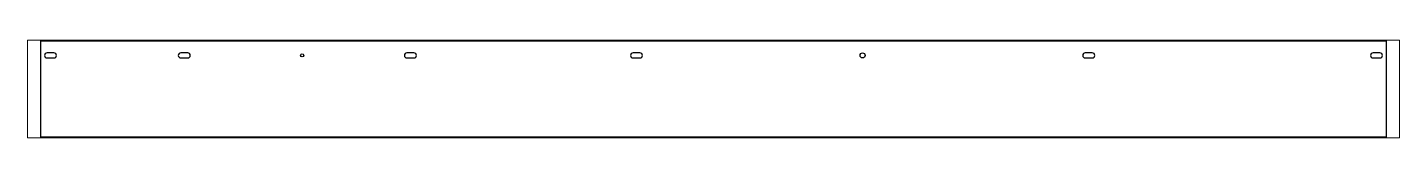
# Paper-space layout 'Layout1' of a CAD drawing. Header units: millimetres. Extents: x 0 to 257, y 88 to 107.
# The model-space entities are those that its viewports show. They can reach past a viewport. Long polylines and large blocks are cut down to what shows.
import ezdxf

# ---------------------------------------------------------------- set-up
doc = ezdxf.new("R2010")
doc.units = ezdxf.units.MM
doc.header["$LTSCALE"] = 25
doc.layers.add('3_Pezzi', color=7, linetype='Continuous')
doc.layers.add('5_Bulloni', color=7, linetype='Continuous')

# ---------------------------------------------------------------- blocks, each defined once
blk = doc.blocks.new('BL1553344781_00001')
at = {"layer": '5_Bulloni', "color": 4, "linetype": 'Continuous'}
for p, q in [((27.2, 75.2), (12.7, 75.2)), ((12.7, 64.7), (27.2, 64.7))]:
    blk.add_line(p, q, dxfattribs=at)
for centre, start, end in [((12.7, 70), 90, 270), ((27.2, 70), 270, 90)]:
    blk.add_arc(centre, 5.25, start, end, dxfattribs=at)
blk = doc.blocks.new('BL1553344781_00002')
at = {"layer": '5_Bulloni', "color": 4, "linetype": 'Continuous'}
for p, q in [((305.3, 75.3), (290.8, 75.3)), ((290.8, 64.8), (305.3, 64.8))]:
    blk.add_line(p, q, dxfattribs=at)
for centre, start, end in [((290.8, 70), 90, 270), ((305.3, 70), 270, 90)]:
    blk.add_arc(centre, 5.25, start, end, dxfattribs=at)
blk = doc.blocks.new('BL1553344781_00003')
at = {"layer": '5_Bulloni', "color": 4, "linetype": 'Continuous'}
for p, q in [((775.3, 75.3), (760.8, 75.3)), ((760.8, 64.8), (775.3, 64.8))]:
    blk.add_line(p, q, dxfattribs=at)
for centre, start, end in [((760.8, 70), 90, 270), ((775.3, 70), 270, 90)]:
    blk.add_arc(centre, 5.25, start, end, dxfattribs=at)
blk = doc.blocks.new('BL1553344781_00004')
at = {"layer": '5_Bulloni', "color": 2, "linetype": 'Continuous'}
blk.add_circle((543, 70), 3.25, dxfattribs=at)
blk = doc.blocks.new('BL1553344781_00005')
at = {"layer": '5_Bulloni', "color": 2, "linetype": 'Continuous'}
blk.add_circle((1708, 70), 5.25, dxfattribs=at)
blk = doc.blocks.new('BL1553344781_00006')
at = {"layer": '5_Bulloni', "color": 4, "linetype": 'Continuous'}
for p, q in [((1245.2, 75.3), (1230.7, 75.3)), ((1230.7, 64.8), (1245.2, 64.8))]:
    blk.add_line(p, q, dxfattribs=at)
for centre, start, end in [((1230.7, 70), 90, 270), ((1245.2, 70), 270, 90)]:
    blk.add_arc(centre, 5.25, start, end, dxfattribs=at)
blk = doc.blocks.new('BL1553344781_00007')
at = {"layer": '5_Bulloni', "color": 4, "linetype": 'Continuous'}
for p, q in [((2185.2, 75.3), (2170.8, 75.3)), ((2170.8, 64.8), (2185.2, 64.8))]:
    blk.add_line(p, q, dxfattribs=at)
for centre, start, end in [((2170.8, 70), 90, 270), ((2185.2, 70), 270, 90)]:
    blk.add_arc(centre, 5.25, start, end, dxfattribs=at)
blk = doc.blocks.new('BL1553344781_00008')
at = {"layer": '5_Bulloni', "color": 4, "linetype": 'Continuous'}
for p, q in [((2783.3, 75.3), (2768.8, 75.3)), ((2768.8, 64.8), (2783.3, 64.8))]:
    blk.add_line(p, q, dxfattribs=at)
for centre, start, end in [((2768.8, 70), 90, 270), ((2783.3, 70), 270, 90)]:
    blk.add_arc(centre, 5.25, start, end, dxfattribs=at)
blk = doc.blocks.new('BL1553344781_00009')
at = {"layer": '3_Pezzi', "color": 3, "linetype": 'Continuous'}
for p, q in [((0, -100), (0, 100)), ((0, 100), (2796, 100)), ((2796, 100), (2796, -100)), ((2796, -100), (0, -100))]:
    blk.add_line(p, q, dxfattribs=at)

msp = doc.modelspace()

# ---------------------------------------------------------------- block references
at = {"layer": '3_Pezzi'}
msp.add_blockref('BL1553344781_00009', (0, 0), dxfattribs=at)
at = {"layer": '5_Bulloni'}
for name in ['BL1553344781_00001', 'BL1553344781_00002', 'BL1553344781_00004', 'BL1553344781_00003', 'BL1553344781_00006', 'BL1553344781_00005', 'BL1553344781_00007', 'BL1553344781_00008']:
    msp.add_blockref(name, (0, 0), dxfattribs=at)

psp = doc.layouts.get("Layout1")

# ---------------------------------------------------------------- viewports
at = {"layer": '0'}
psp.add_viewport(center=(128.5, 97.5), size=(257, 18.38342), view_center_point=(1398, 0), view_height=204.00019, dxfattribs=at)

doc.saveas('drawing.dxf')
